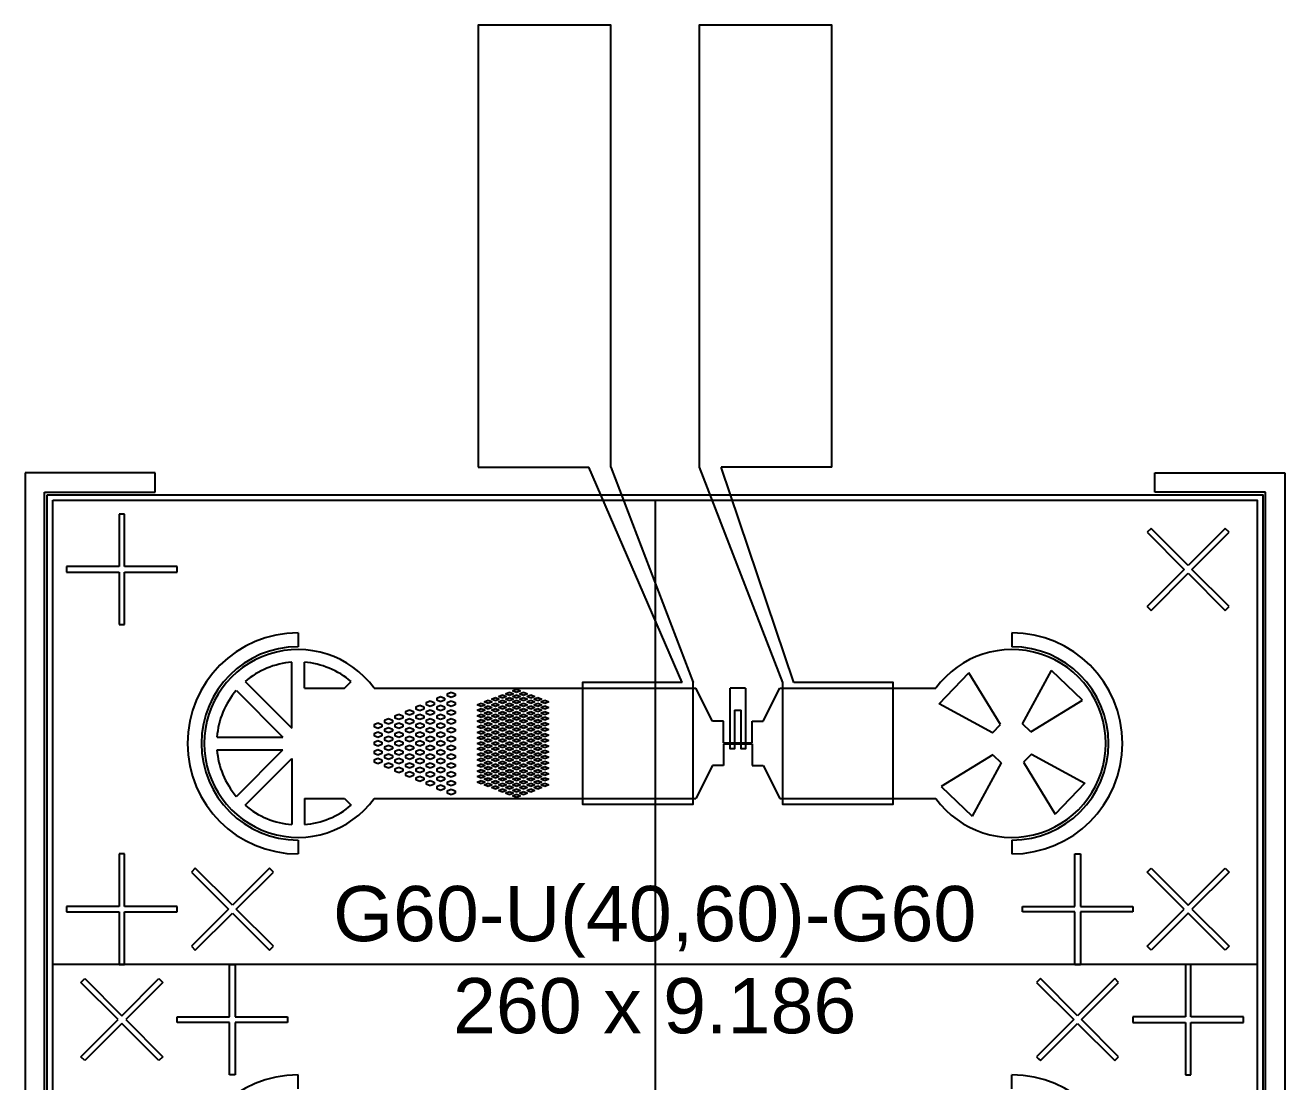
# Model space of a CAD drawing. Header units: inches. Extents: x -271009 to 5700, y -37000 to 38138.
# Drawn here: x -43200 to -31800, y -1062 to 8500 of the extents above; entities that cross this region are included whole.
import ezdxf

# ---------------------------------------------------------------- set-up
doc = ezdxf.new("R2010")
doc.units = ezdxf.units.IN
doc.header["$MEASUREMENT"] = 0
for name, color, linetype in [('Construction', 3, 'Continuous'), ('Electrodes', 4, 'Continuous'), ('PDMS', 6, 'Continuous')]:
    doc.layers.add(name, color=color, linetype=linetype)
doc.styles.get("Standard").update_dxf_attribs({"font": 'arial.ttf'})

msp = doc.modelspace()

# ---------------------------------------------------------------- linework, layer by layer
at = {"layer": 'Construction'}
for p, q in [((-37500, 4200), (-37500, -4200)), ((-32050, 0), (-42950, 0))]:
    msp.add_line(p, q, dxfattribs=at)
at = {"layer": 'Electrodes'}
for p, q in [((-42025, 4450), (-43200, 4450)), ((-43200, 4450), (-43200, -4450)), ((-42025, 4275), (-42025, 4450)), ((-39100, 4500), (-38100, 4500)), ((-37255, 2550), (-38100, 4500)), ((-37900, 4500), (-37155, 2550)), ((-37100, 4500), (-36345, 2550)), ((-35900, 4500), (-36900, 4500)), ((-36245, 2550), (-36900, 4500)), ((-32975, 4275), (-32975, 4450)), ((-32975, 4450), (-31800, 4450)), ((-31800, 4450), (-31800, -4450)), ((-43025, -4275), (-43025, 4275)), ((-43025, 4275), (-42025, 4275)), ((-31975, 4275), (-32975, 4275)), ((-31975, -4275), (-31975, 4275)), ((-42300, 4075), (-42350, 4075)), ((-42350, 4075), (-42350, 3600)), ((-42300, 3600), (-42300, 4075)), ((-33011, 3946), (-33046, 3911)), ((-33046, 3911), (-32710, 3575)), ((-32675, 3610), (-33011, 3946)), ((-32339, 3946), (-32675, 3610)), ((-32640, 3575), (-32304, 3911)), ((-32304, 3911), (-32339, 3946)), ((-42350, 3600), (-42825, 3600)), ((-42825, 3600), (-42825, 3550)), ((-42825, 3550), (-42350, 3550)), ((-42350, 3550), (-42350, 3075)), ((-41825, 3600), (-42300, 3600)), ((-42300, 3075), (-42300, 3550)), ((-42300, 3550), (-41825, 3550)), ((-41825, 3550), (-41825, 3600)), ((-32710, 3575), (-33046, 3239)), ((-33011, 3204), (-32675, 3540)), ((-32675, 3540), (-32339, 3204)), ((-32304, 3239), (-32640, 3575)), ((-33011, 3204), (-33046, 3239)), ((-32339, 3204), (-32304, 3239)), ((-42350, 3075), (-42300, 3075)), ((-40730, 3000), (-40730, 2875)), ((-34270, 3000), (-34270, 2875)), ((-40730, 1125), (-40730, 1000)), ((-34270, 1125), (-34270, 1000)), ((-42300, 1000), (-42350, 1000)), ((-42350, 1000), (-42350, 525)), ((-42300, 525), (-42300, 1000)), ((-33700, 525), (-33700, 1000)), ((-33700, 1000), (-33650, 1000)), ((-33650, 1000), (-33650, 525)), ((-41661, 871), (-41696, 836)), ((-41696, 836), (-41360, 500)), ((-41325, 535), (-41661, 871)), ((-40989, 871), (-41325, 535)), ((-41290, 500), (-40954, 836)), ((-40971, 854), (-40989, 871)), ((-40954, 836), (-40971, 854)), ((-33046, 836), (-33011, 871)), ((-32710, 500), (-33046, 836)), ((-33011, 871), (-32675, 535)), ((-32675, 535), (-32339, 871)), ((-32304, 836), (-32640, 500)), ((-32339, 871), (-32304, 836)), ((-42350, 525), (-42825, 525)), ((-42825, 525), (-42825, 475)), ((-42825, 475), (-42350, 475)), ((-42350, 475), (-42350, 0)), ((-41825, 525), (-42300, 525)), ((-42300, 0), (-42300, 475)), ((-42300, 475), (-41825, 475)), ((-41825, 475), (-41825, 525)), ((-41360, 500), (-41696, 164)), ((-41661, 129), (-41325, 465)), ((-41325, 465), (-40989, 129)), ((-40954, 164), (-41290, 500)), ((-34175, 475), (-34175, 525)), ((-34175, 525), (-33700, 525)), ((-33700, 475), (-34175, 475)), ((-33700, 0), (-33700, 475)), ((-33650, 525), (-33175, 525)), ((-33175, 475), (-33650, 475)), ((-33650, 475), (-33650, 0)), ((-33175, 525), (-33175, 475)), ((-33046, 164), (-32710, 500)), ((-32675, 465), (-33011, 129)), ((-32339, 129), (-32675, 465)), ((-32640, 500), (-32304, 164)), ((-41696, 164), (-41661, 129)), ((-40989, 129), (-40954, 164)), ((-33011, 129), (-33046, 164)), ((-32321, 146), (-32339, 129)), ((-32304, 164), (-32321, 146)), ((-42350, 0), (-42300, 0)), ((-41350, -475), (-41350, 0)), ((-41300, 0), (-41350, 0)), ((-41300, 0), (-41300, -475)), ((-33700, 0), (-33650, 0)), ((-32650, 0), (-32700, 0)), ((-32700, 0), (-32700, -475)), ((-32650, -475), (-32650, 0)), ((-42696, -164), (-42679, -146)), ((-42360, -500), (-42696, -164)), ((-42679, -146), (-42661, -129)), ((-42661, -129), (-42325, -465)), ((-42325, -465), (-41989, -129)), ((-41954, -164), (-42290, -500)), ((-41989, -129), (-41954, -164)), ((-34011, -129), (-34046, -164)), ((-34046, -164), (-33710, -500)), ((-33675, -465), (-34011, -129)), ((-33339, -129), (-33675, -465)), ((-33640, -500), (-33304, -164)), ((-33304, -164), (-33339, -129)), ((-42696, -836), (-42360, -500)), ((-42325, -535), (-42661, -871)), ((-41989, -871), (-42325, -535)), ((-42290, -500), (-41954, -836)), ((-41825, -475), (-41350, -475)), ((-41825, -525), (-41825, -475)), ((-41350, -525), (-41825, -525)), ((-41350, -1000), (-41350, -525)), ((-41300, -475), (-40825, -475)), ((-40825, -525), (-41300, -525)), ((-41300, -525), (-41300, -1000)), ((-40825, -475), (-40825, -525)), ((-33710, -500), (-34046, -836)), ((-34011, -871), (-33675, -535)), ((-33675, -535), (-33339, -871)), ((-33304, -836), (-33640, -500)), ((-33175, -475), (-33175, -525)), ((-32700, -475), (-33175, -475)), ((-33175, -525), (-32700, -525)), ((-32700, -525), (-32700, -1000)), ((-32175, -475), (-32650, -475)), ((-32650, -1000), (-32650, -525)), ((-32650, -525), (-32175, -525)), ((-32175, -525), (-32175, -475)), ((-42661, -871), (-42696, -836)), ((-41954, -836), (-41989, -871)), ((-34046, -836), (-34029, -854)), ((-34029, -854), (-34011, -871)), ((-33339, -871), (-33304, -836)), ((-41300, -1000), (-41350, -1000)), ((-40730, -1125), (-40730, -1000)), ((-34270, -1125), (-34270, -1000)), ((-32700, -1000), (-32650, -1000))]:
    msp.add_line(p, q, dxfattribs=at)
for points in [[(-37900, 4500), (-37900, 8500), (-39100, 8500), (-39100, 4500)], [(-35900, 4500), (-35900, 8500), (-37100, 8500), (-37100, 4500)], [(-37255, 2550), (-38155, 2550), (-38155, 1450), (-37155, 1450), (-37155, 2550)], [(-36345, 2550), (-36345, 1450), (-35345, 1450), (-35345, 2550), (-36245, 2550)], [(-36780, 2300), (-36780, 1950), (-36820, 1950), (-36820, 2500)], [(-36680, 2500), (-36820, 2500)], [(-36680, 2500), (-36680, 1950), (-36720, 1950), (-36720, 2300)], [(-36780, 2300), (-36720, 2300)]]:
    msp.add_lwpolyline(points, dxfattribs=at)
for centre, radius, start, end in [((-40730, 2000), 1000, 90, 270), ((-34270, 2000), 1000, 270, 90), ((-40730, 2000), 875, 90, 270), ((-34270, 2000), 875, 270, 90), ((-40730, -2000), 1000, 90, 270), ((-34270, -2000), 1000, 270, 90)]:
    msp.add_arc(centre, radius, start, end, dxfattribs=at)
at = {"layer": 'PDMS'}
for p, q in [((-42300, 4075), (-42350, 4075)), ((-42350, 4075), (-42350, 3600)), ((-42300, 3600), (-42300, 4075)), ((-33011, 3946), (-33046, 3911)), ((-33046, 3911), (-32710, 3575)), ((-32675, 3610), (-33011, 3946)), ((-32339, 3946), (-32675, 3610)), ((-32640, 3575), (-32304, 3911)), ((-32304, 3911), (-32339, 3946)), ((-42350, 3600), (-42825, 3600)), ((-42825, 3600), (-42825, 3550)), ((-42825, 3550), (-42350, 3550)), ((-42350, 3550), (-42350, 3075)), ((-41825, 3600), (-42300, 3600)), ((-42300, 3075), (-42300, 3550)), ((-42300, 3550), (-41825, 3550)), ((-41825, 3575), (-41825, 3600)), ((-41825, 3550), (-41825, 3575)), ((-32710, 3575), (-33046, 3239)), ((-33011, 3204), (-32675, 3540)), ((-32675, 3540), (-32339, 3204)), ((-32304, 3239), (-32640, 3575)), ((-33046, 3239), (-33011, 3204)), ((-32339, 3204), (-32304, 3239)), ((-42350, 3075), (-42300, 3075)), ((-40787, 2137), (-40787, 2734)), ((-40673, 2500), (-40673, 2734)), ((-34929, 2359), (-34661, 2640)), ((-34374, 2171), (-34661, 2640)), ((-34174, 2176), (-33911, 2659)), ((-33630, 2391), (-33911, 2659)), ((-41209, 2559), (-40787, 2137)), ((-40310, 2500), (-40251, 2559)), ((-41289, 2479), (-40867, 2057)), ((-40673, 2500), (-40310, 2500)), ((-40043, 2500), (-37130, 2500)), ((-39476, 2410), (-39440, 2425)), ((-39476, 2410), (-39476, 2390)), ((-39440, 2425), (-39404, 2410)), ((-39404, 2410), (-39404, 2390)), ((-39381, 2450), (-39345, 2465)), ((-39381, 2450), (-39381, 2430)), ((-39345, 2415), (-39381, 2430)), ((-39345, 2465), (-39309, 2450)), ((-39309, 2430), (-39345, 2415)), ((-39309, 2450), (-39309, 2430)), ((-38981, 2400), (-38945, 2415)), ((-38945, 2385), (-38981, 2400)), ((-38945, 2415), (-38909, 2400)), ((-38909, 2400), (-38945, 2385)), ((-38917, 2425), (-38881, 2440)), ((-38881, 2410), (-38917, 2425)), ((-38881, 2440), (-38845, 2425)), ((-38845, 2425), (-38881, 2410)), ((-38853, 2450), (-38817, 2465)), ((-38817, 2435), (-38853, 2450)), ((-38853, 2400), (-38817, 2415)), ((-38817, 2385), (-38853, 2400)), ((-38817, 2465), (-38781, 2450)), ((-38781, 2450), (-38817, 2435)), ((-38817, 2415), (-38781, 2400)), ((-38781, 2400), (-38817, 2385)), ((-38789, 2475), (-38753, 2490)), ((-38753, 2460), (-38789, 2475)), ((-38789, 2425), (-38753, 2440)), ((-38753, 2410), (-38789, 2425)), ((-38753, 2490), (-38717, 2475)), ((-38717, 2475), (-38753, 2460)), ((-38753, 2440), (-38717, 2425)), ((-38717, 2425), (-38753, 2410)), ((-38725, 2450), (-38689, 2465)), ((-38689, 2435), (-38725, 2450)), ((-38725, 2400), (-38689, 2415)), ((-38689, 2385), (-38725, 2400)), ((-38689, 2465), (-38653, 2450)), ((-38653, 2450), (-38689, 2435)), ((-38689, 2415), (-38653, 2400)), ((-38653, 2400), (-38689, 2385)), ((-38661, 2425), (-38625, 2440)), ((-38625, 2410), (-38661, 2425)), ((-38625, 2440), (-38589, 2425)), ((-38589, 2425), (-38625, 2410)), ((-38597, 2400), (-38561, 2415)), ((-38561, 2385), (-38597, 2400)), ((-38561, 2415), (-38525, 2400)), ((-38525, 2400), (-38561, 2385)), ((-36980, 2200), (-37130, 2500)), ((-36520, 2200), (-36370, 2500)), ((-36370, 2500), (-34957, 2500)), ((-39759, 2290), (-39723, 2305)), ((-39759, 2290), (-39759, 2270)), ((-39723, 2305), (-39687, 2290)), ((-39687, 2290), (-39687, 2270)), ((-39665, 2330), (-39629, 2345)), ((-39665, 2330), (-39665, 2310)), ((-39629, 2295), (-39665, 2310)), ((-39629, 2345), (-39593, 2330)), ((-39593, 2310), (-39629, 2295)), ((-39593, 2330), (-39593, 2310)), ((-39570, 2370), (-39534, 2385)), ((-39570, 2370), (-39570, 2350)), ((-39534, 2335), (-39570, 2350)), ((-39570, 2290), (-39534, 2305)), ((-39570, 2290), (-39570, 2270)), ((-39534, 2385), (-39498, 2370)), ((-39498, 2350), (-39534, 2335)), ((-39534, 2305), (-39498, 2290)), ((-39498, 2370), (-39498, 2350)), ((-39498, 2290), (-39498, 2270)), ((-39440, 2375), (-39476, 2390)), ((-39476, 2330), (-39440, 2345)), ((-39476, 2330), (-39476, 2310)), ((-39440, 2295), (-39476, 2310)), ((-39404, 2390), (-39440, 2375)), ((-39440, 2345), (-39404, 2330)), ((-39404, 2310), (-39440, 2295)), ((-39404, 2330), (-39404, 2310)), ((-39381, 2370), (-39345, 2385)), ((-39381, 2370), (-39381, 2350)), ((-39345, 2335), (-39381, 2350)), ((-39381, 2290), (-39345, 2305)), ((-39381, 2290), (-39381, 2270)), ((-39345, 2385), (-39309, 2370)), ((-39309, 2350), (-39345, 2335)), ((-39345, 2305), (-39309, 2290)), ((-39309, 2370), (-39309, 2350)), ((-39309, 2290), (-39309, 2270)), ((-39109, 2350), (-39073, 2365)), ((-39073, 2335), (-39109, 2350)), ((-39109, 2300), (-39073, 2315)), ((-39073, 2285), (-39109, 2300)), ((-39073, 2365), (-39037, 2350)), ((-39037, 2350), (-39073, 2335)), ((-39073, 2315), (-39037, 2300)), ((-39037, 2300), (-39073, 2285)), ((-39045, 2375), (-39009, 2390)), ((-39009, 2360), (-39045, 2375)), ((-39045, 2325), (-39009, 2340)), ((-39009, 2310), (-39045, 2325)), ((-39045, 2275), (-39009, 2290)), ((-39009, 2390), (-38973, 2375)), ((-38973, 2375), (-39009, 2360)), ((-39009, 2340), (-38973, 2325)), ((-38973, 2325), (-39009, 2310)), ((-39009, 2290), (-38973, 2275)), ((-38981, 2350), (-38945, 2365)), ((-38945, 2335), (-38981, 2350)), ((-38981, 2300), (-38945, 2315)), ((-38945, 2285), (-38981, 2300)), ((-38945, 2365), (-38909, 2350)), ((-38909, 2350), (-38945, 2335)), ((-38945, 2315), (-38909, 2300)), ((-38909, 2300), (-38945, 2285)), ((-38917, 2375), (-38881, 2390)), ((-38881, 2360), (-38917, 2375)), ((-38917, 2325), (-38881, 2340)), ((-38881, 2310), (-38917, 2325)), ((-38917, 2275), (-38881, 2290)), ((-38881, 2390), (-38845, 2375)), ((-38845, 2375), (-38881, 2360)), ((-38881, 2340), (-38845, 2325)), ((-38845, 2325), (-38881, 2310)), ((-38881, 2290), (-38845, 2275)), ((-38853, 2350), (-38817, 2365)), ((-38817, 2335), (-38853, 2350)), ((-38853, 2300), (-38817, 2315)), ((-38817, 2285), (-38853, 2300)), ((-38817, 2365), (-38781, 2350)), ((-38781, 2350), (-38817, 2335)), ((-38817, 2315), (-38781, 2300)), ((-38781, 2300), (-38817, 2285)), ((-38789, 2375), (-38753, 2390)), ((-38753, 2360), (-38789, 2375)), ((-38789, 2325), (-38753, 2340)), ((-38753, 2310), (-38789, 2325)), ((-38789, 2275), (-38753, 2290)), ((-38753, 2390), (-38717, 2375)), ((-38717, 2375), (-38753, 2360)), ((-38753, 2340), (-38717, 2325)), ((-38717, 2325), (-38753, 2310)), ((-38753, 2290), (-38717, 2275)), ((-38725, 2350), (-38689, 2365)), ((-38689, 2335), (-38725, 2350)), ((-38725, 2300), (-38689, 2315)), ((-38689, 2285), (-38725, 2300)), ((-38689, 2365), (-38653, 2350)), ((-38653, 2350), (-38689, 2335)), ((-38689, 2315), (-38653, 2300)), ((-38653, 2300), (-38689, 2285)), ((-38661, 2375), (-38625, 2390)), ((-38625, 2360), (-38661, 2375)), ((-38661, 2325), (-38625, 2340)), ((-38625, 2310), (-38661, 2325)), ((-38661, 2275), (-38625, 2290)), ((-38625, 2390), (-38589, 2375)), ((-38589, 2375), (-38625, 2360)), ((-38625, 2340), (-38589, 2325)), ((-38589, 2325), (-38625, 2310)), ((-38625, 2290), (-38589, 2275)), ((-38597, 2350), (-38561, 2365)), ((-38561, 2335), (-38597, 2350)), ((-38597, 2300), (-38561, 2315)), ((-38561, 2285), (-38597, 2300)), ((-38561, 2365), (-38525, 2350)), ((-38525, 2350), (-38561, 2335)), ((-38561, 2315), (-38525, 2300)), ((-38525, 2300), (-38561, 2285)), ((-38533, 2375), (-38497, 2390)), ((-38497, 2360), (-38533, 2375)), ((-38533, 2325), (-38497, 2340)), ((-38497, 2310), (-38533, 2325)), ((-38533, 2275), (-38497, 2290)), ((-38497, 2390), (-38461, 2375)), ((-38461, 2375), (-38497, 2360)), ((-38497, 2340), (-38461, 2325)), ((-38461, 2325), (-38497, 2310)), ((-38497, 2290), (-38461, 2275)), ((-34446, 2096), (-34929, 2359)), ((-34099, 2104), (-33630, 2391)), ((-40043, 2170), (-40007, 2185)), ((-40043, 2170), (-40043, 2150)), ((-40007, 2185), (-39971, 2170)), ((-39971, 2170), (-39971, 2150)), ((-39948, 2210), (-39912, 2225)), ((-39948, 2210), (-39948, 2190)), ((-39912, 2175), (-39948, 2190)), ((-39912, 2225), (-39876, 2210)), ((-39876, 2190), (-39912, 2175)), ((-39876, 2210), (-39876, 2190)), ((-39854, 2250), (-39818, 2265)), ((-39854, 2250), (-39854, 2230)), ((-39818, 2215), (-39854, 2230)), ((-39854, 2170), (-39818, 2185)), ((-39854, 2170), (-39854, 2150)), ((-39818, 2265), (-39782, 2250)), ((-39782, 2230), (-39818, 2215)), ((-39818, 2185), (-39782, 2170)), ((-39782, 2250), (-39782, 2230)), ((-39782, 2170), (-39782, 2150)), ((-39723, 2255), (-39759, 2270)), ((-39759, 2210), (-39723, 2225)), ((-39759, 2210), (-39759, 2190)), ((-39723, 2175), (-39759, 2190)), ((-39687, 2270), (-39723, 2255)), ((-39723, 2225), (-39687, 2210)), ((-39687, 2190), (-39723, 2175)), ((-39687, 2210), (-39687, 2190)), ((-39665, 2250), (-39629, 2265)), ((-39665, 2250), (-39665, 2230)), ((-39629, 2215), (-39665, 2230)), ((-39665, 2170), (-39629, 2185)), ((-39665, 2170), (-39665, 2150)), ((-39629, 2265), (-39593, 2250)), ((-39593, 2230), (-39629, 2215)), ((-39629, 2185), (-39593, 2170)), ((-39593, 2250), (-39593, 2230)), ((-39593, 2170), (-39593, 2150)), ((-39534, 2255), (-39570, 2270)), ((-39570, 2210), (-39534, 2225)), ((-39570, 2210), (-39570, 2190)), ((-39534, 2175), (-39570, 2190)), ((-39498, 2270), (-39534, 2255)), ((-39534, 2225), (-39498, 2210)), ((-39498, 2190), (-39534, 2175)), ((-39498, 2210), (-39498, 2190)), ((-39476, 2250), (-39440, 2265)), ((-39476, 2250), (-39476, 2230)), ((-39440, 2215), (-39476, 2230)), ((-39476, 2170), (-39440, 2185)), ((-39476, 2170), (-39476, 2150)), ((-39440, 2265), (-39404, 2250)), ((-39404, 2230), (-39440, 2215)), ((-39440, 2185), (-39404, 2170)), ((-39404, 2250), (-39404, 2230)), ((-39404, 2170), (-39404, 2150)), ((-39345, 2255), (-39381, 2270)), ((-39381, 2210), (-39345, 2225)), ((-39381, 2210), (-39381, 2190)), ((-39345, 2175), (-39381, 2190)), ((-39309, 2270), (-39345, 2255)), ((-39345, 2225), (-39309, 2210)), ((-39309, 2190), (-39345, 2175)), ((-39309, 2210), (-39309, 2190)), ((-39109, 2250), (-39073, 2265)), ((-39073, 2235), (-39109, 2250)), ((-39109, 2200), (-39073, 2215)), ((-39073, 2185), (-39109, 2200)), ((-39073, 2265), (-39037, 2250)), ((-39037, 2250), (-39073, 2235)), ((-39073, 2215), (-39037, 2200)), ((-39037, 2200), (-39073, 2185)), ((-39009, 2260), (-39045, 2275)), ((-39045, 2225), (-39009, 2240)), ((-39009, 2210), (-39045, 2225)), ((-39045, 2175), (-39009, 2190)), ((-39009, 2160), (-39045, 2175)), ((-38973, 2275), (-39009, 2260)), ((-39009, 2240), (-38973, 2225)), ((-38973, 2225), (-39009, 2210)), ((-39009, 2190), (-38973, 2175)), ((-38973, 2175), (-39009, 2160)), ((-38981, 2250), (-38945, 2265)), ((-38945, 2235), (-38981, 2250)), ((-38981, 2200), (-38945, 2215)), ((-38945, 2185), (-38981, 2200)), ((-38945, 2265), (-38909, 2250)), ((-38909, 2250), (-38945, 2235)), ((-38945, 2215), (-38909, 2200)), ((-38909, 2200), (-38945, 2185)), ((-38881, 2260), (-38917, 2275)), ((-38917, 2225), (-38881, 2240)), ((-38881, 2210), (-38917, 2225)), ((-38917, 2175), (-38881, 2190)), ((-38881, 2160), (-38917, 2175)), ((-38845, 2275), (-38881, 2260)), ((-38881, 2240), (-38845, 2225)), ((-38845, 2225), (-38881, 2210)), ((-38881, 2190), (-38845, 2175)), ((-38845, 2175), (-38881, 2160)), ((-38853, 2250), (-38817, 2265)), ((-38817, 2235), (-38853, 2250)), ((-38853, 2200), (-38817, 2215)), ((-38817, 2185), (-38853, 2200)), ((-38817, 2265), (-38781, 2250)), ((-38781, 2250), (-38817, 2235)), ((-38817, 2215), (-38781, 2200)), ((-38781, 2200), (-38817, 2185)), ((-38753, 2260), (-38789, 2275)), ((-38789, 2225), (-38753, 2240)), ((-38753, 2210), (-38789, 2225)), ((-38789, 2175), (-38753, 2190)), ((-38753, 2160), (-38789, 2175)), ((-38717, 2275), (-38753, 2260)), ((-38753, 2240), (-38717, 2225)), ((-38717, 2225), (-38753, 2210)), ((-38753, 2190), (-38717, 2175)), ((-38717, 2175), (-38753, 2160)), ((-38725, 2250), (-38689, 2265)), ((-38689, 2235), (-38725, 2250)), ((-38725, 2200), (-38689, 2215)), ((-38689, 2185), (-38725, 2200)), ((-38689, 2265), (-38653, 2250)), ((-38653, 2250), (-38689, 2235)), ((-38689, 2215), (-38653, 2200)), ((-38653, 2200), (-38689, 2185)), ((-38625, 2260), (-38661, 2275)), ((-38661, 2225), (-38625, 2240)), ((-38625, 2210), (-38661, 2225)), ((-38661, 2175), (-38625, 2190)), ((-38625, 2160), (-38661, 2175)), ((-38589, 2275), (-38625, 2260)), ((-38625, 2240), (-38589, 2225)), ((-38589, 2225), (-38625, 2210)), ((-38625, 2190), (-38589, 2175)), ((-38589, 2175), (-38625, 2160)), ((-38597, 2250), (-38561, 2265)), ((-38561, 2235), (-38597, 2250)), ((-38597, 2200), (-38561, 2215)), ((-38561, 2185), (-38597, 2200)), ((-38561, 2265), (-38525, 2250)), ((-38525, 2250), (-38561, 2235)), ((-38561, 2215), (-38525, 2200)), ((-38525, 2200), (-38561, 2185)), ((-38497, 2260), (-38533, 2275)), ((-38533, 2225), (-38497, 2240)), ((-38497, 2210), (-38533, 2225)), ((-38533, 2175), (-38497, 2190)), ((-38497, 2160), (-38533, 2175)), ((-38461, 2275), (-38497, 2260)), ((-38497, 2240), (-38461, 2225)), ((-38461, 2225), (-38497, 2210)), ((-38497, 2190), (-38461, 2175)), ((-38461, 2175), (-38497, 2160)), ((-36880, 2200), (-36980, 2200)), ((-36880, 2005), (-36880, 2200)), ((-36620, 2005), (-36620, 2200)), ((-36620, 2200), (-36520, 2200)), ((-34446, 2096), (-34374, 2171)), ((-34099, 2104), (-34174, 2176)), ((-41464, 2057), (-40867, 2057)), ((-40007, 2135), (-40043, 2150)), ((-40043, 2090), (-40007, 2105)), ((-40043, 2090), (-40043, 2070)), ((-40007, 2055), (-40043, 2070)), ((-39971, 2150), (-40007, 2135)), ((-40007, 2105), (-39971, 2090)), ((-39971, 2070), (-40007, 2055)), ((-39971, 2090), (-39971, 2070)), ((-39948, 2130), (-39912, 2145)), ((-39948, 2130), (-39948, 2110)), ((-39912, 2095), (-39948, 2110)), ((-39948, 2050), (-39912, 2065)), ((-39912, 2145), (-39876, 2130)), ((-39876, 2110), (-39912, 2095)), ((-39912, 2065), (-39876, 2050)), ((-39876, 2130), (-39876, 2110)), ((-39818, 2135), (-39854, 2150)), ((-39854, 2090), (-39818, 2105)), ((-39854, 2090), (-39854, 2070)), ((-39818, 2055), (-39854, 2070)), ((-39782, 2150), (-39818, 2135)), ((-39818, 2105), (-39782, 2090)), ((-39782, 2070), (-39818, 2055)), ((-39782, 2090), (-39782, 2070)), ((-39759, 2130), (-39723, 2145)), ((-39759, 2130), (-39759, 2110)), ((-39723, 2095), (-39759, 2110)), ((-39759, 2050), (-39723, 2065)), ((-39723, 2145), (-39687, 2130)), ((-39687, 2110), (-39723, 2095)), ((-39723, 2065), (-39687, 2050)), ((-39687, 2130), (-39687, 2110)), ((-39629, 2135), (-39665, 2150)), ((-39665, 2090), (-39629, 2105)), ((-39665, 2090), (-39665, 2070)), ((-39629, 2055), (-39665, 2070)), ((-39593, 2150), (-39629, 2135)), ((-39629, 2105), (-39593, 2090)), ((-39593, 2070), (-39629, 2055)), ((-39593, 2090), (-39593, 2070)), ((-39570, 2130), (-39534, 2145)), ((-39570, 2130), (-39570, 2110)), ((-39534, 2095), (-39570, 2110)), ((-39570, 2050), (-39534, 2065)), ((-39534, 2145), (-39498, 2130)), ((-39498, 2110), (-39534, 2095)), ((-39534, 2065), (-39498, 2050)), ((-39498, 2130), (-39498, 2110)), ((-39440, 2135), (-39476, 2150)), ((-39476, 2090), (-39440, 2105)), ((-39476, 2090), (-39476, 2070)), ((-39440, 2055), (-39476, 2070)), ((-39404, 2150), (-39440, 2135)), ((-39440, 2105), (-39404, 2090)), ((-39404, 2070), (-39440, 2055)), ((-39404, 2090), (-39404, 2070)), ((-39381, 2130), (-39345, 2145)), ((-39381, 2130), (-39381, 2110)), ((-39345, 2095), (-39381, 2110)), ((-39381, 2050), (-39345, 2065)), ((-39345, 2145), (-39309, 2130)), ((-39309, 2110), (-39345, 2095)), ((-39345, 2065), (-39309, 2050)), ((-39309, 2130), (-39309, 2110)), ((-39109, 2150), (-39073, 2165)), ((-39073, 2135), (-39109, 2150)), ((-39109, 2100), (-39073, 2115)), ((-39073, 2085), (-39109, 2100)), ((-39109, 2050), (-39073, 2065)), ((-39073, 2165), (-39037, 2150)), ((-39037, 2150), (-39073, 2135)), ((-39073, 2115), (-39037, 2100)), ((-39037, 2100), (-39073, 2085)), ((-39073, 2065), (-39037, 2050)), ((-39045, 2125), (-39009, 2140)), ((-39009, 2110), (-39045, 2125)), ((-39045, 2075), (-39009, 2090)), ((-39009, 2060), (-39045, 2075)), ((-39009, 2140), (-38973, 2125)), ((-38973, 2125), (-39009, 2110)), ((-39009, 2090), (-38973, 2075)), ((-38973, 2075), (-39009, 2060)), ((-38981, 2150), (-38945, 2165)), ((-38945, 2135), (-38981, 2150)), ((-38981, 2100), (-38945, 2115)), ((-38945, 2085), (-38981, 2100)), ((-38981, 2050), (-38945, 2065)), ((-38945, 2165), (-38909, 2150)), ((-38909, 2150), (-38945, 2135)), ((-38945, 2115), (-38909, 2100)), ((-38909, 2100), (-38945, 2085)), ((-38945, 2065), (-38909, 2050)), ((-38917, 2125), (-38881, 2140)), ((-38881, 2110), (-38917, 2125)), ((-38917, 2075), (-38881, 2090)), ((-38881, 2060), (-38917, 2075)), ((-38881, 2140), (-38845, 2125)), ((-38845, 2125), (-38881, 2110)), ((-38881, 2090), (-38845, 2075)), ((-38845, 2075), (-38881, 2060)), ((-38853, 2150), (-38817, 2165)), ((-38817, 2135), (-38853, 2150)), ((-38853, 2100), (-38817, 2115)), ((-38817, 2085), (-38853, 2100)), ((-38853, 2050), (-38817, 2065)), ((-38817, 2165), (-38781, 2150)), ((-38781, 2150), (-38817, 2135)), ((-38817, 2115), (-38781, 2100)), ((-38781, 2100), (-38817, 2085)), ((-38817, 2065), (-38781, 2050)), ((-38789, 2125), (-38753, 2140)), ((-38753, 2110), (-38789, 2125)), ((-38789, 2075), (-38753, 2090)), ((-38753, 2060), (-38789, 2075)), ((-38753, 2140), (-38717, 2125)), ((-38717, 2125), (-38753, 2110)), ((-38753, 2090), (-38717, 2075)), ((-38717, 2075), (-38753, 2060)), ((-38725, 2150), (-38689, 2165)), ((-38689, 2135), (-38725, 2150)), ((-38725, 2100), (-38689, 2115)), ((-38689, 2085), (-38725, 2100)), ((-38725, 2050), (-38689, 2065)), ((-38689, 2165), (-38653, 2150)), ((-38653, 2150), (-38689, 2135)), ((-38689, 2115), (-38653, 2100)), ((-38653, 2100), (-38689, 2085)), ((-38689, 2065), (-38653, 2050)), ((-38661, 2125), (-38625, 2140)), ((-38625, 2110), (-38661, 2125)), ((-38661, 2075), (-38625, 2090)), ((-38625, 2060), (-38661, 2075)), ((-38625, 2140), (-38589, 2125)), ((-38589, 2125), (-38625, 2110)), ((-38625, 2090), (-38589, 2075)), ((-38589, 2075), (-38625, 2060)), ((-38597, 2150), (-38561, 2165)), ((-38561, 2135), (-38597, 2150)), ((-38597, 2100), (-38561, 2115)), ((-38561, 2085), (-38597, 2100)), ((-38597, 2050), (-38561, 2065)), ((-38561, 2165), (-38525, 2150)), ((-38525, 2150), (-38561, 2135)), ((-38561, 2115), (-38525, 2100)), ((-38525, 2100), (-38561, 2085)), ((-38561, 2065), (-38525, 2050)), ((-38533, 2125), (-38497, 2140)), ((-38497, 2110), (-38533, 2125)), ((-38533, 2075), (-38497, 2090)), ((-38497, 2060), (-38533, 2075)), ((-38497, 2140), (-38461, 2125)), ((-38461, 2125), (-38497, 2110)), ((-38497, 2090), (-38461, 2075)), ((-38461, 2075), (-38497, 2060)), ((-41464, 1943), (-40867, 1943)), ((-41289, 1521), (-40867, 1943)), ((-40043, 2010), (-40007, 2025)), ((-40043, 2010), (-40043, 1990)), ((-40007, 1975), (-40043, 1990)), ((-40043, 1930), (-40007, 1945)), ((-40007, 2025), (-39971, 2010)), ((-39971, 1990), (-40007, 1975)), ((-40007, 1945), (-39971, 1930)), ((-39971, 2010), (-39971, 1990)), ((-39948, 2050), (-39948, 2030)), ((-39912, 2015), (-39948, 2030)), ((-39948, 1970), (-39912, 1985)), ((-39948, 1970), (-39948, 1950)), ((-39912, 1935), (-39948, 1950)), ((-39876, 2030), (-39912, 2015)), ((-39912, 1985), (-39876, 1970)), ((-39876, 1950), (-39912, 1935)), ((-39876, 2050), (-39876, 2030)), ((-39876, 1970), (-39876, 1950)), ((-39854, 2010), (-39818, 2025)), ((-39854, 2010), (-39854, 1990)), ((-39818, 1975), (-39854, 1990)), ((-39854, 1930), (-39818, 1945)), ((-39818, 2025), (-39782, 2010)), ((-39782, 1990), (-39818, 1975)), ((-39818, 1945), (-39782, 1930)), ((-39782, 2010), (-39782, 1990)), ((-39759, 2050), (-39759, 2030)), ((-39723, 2015), (-39759, 2030)), ((-39759, 1970), (-39723, 1985)), ((-39759, 1970), (-39759, 1950)), ((-39723, 1935), (-39759, 1950)), ((-39687, 2030), (-39723, 2015)), ((-39723, 1985), (-39687, 1970)), ((-39687, 1950), (-39723, 1935)), ((-39687, 2050), (-39687, 2030)), ((-39687, 1970), (-39687, 1950)), ((-39665, 2010), (-39629, 2025)), ((-39665, 2010), (-39665, 1990)), ((-39629, 1975), (-39665, 1990)), ((-39665, 1930), (-39629, 1945)), ((-39629, 2025), (-39593, 2010)), ((-39593, 1990), (-39629, 1975)), ((-39629, 1945), (-39593, 1930)), ((-39593, 2010), (-39593, 1990)), ((-39570, 2050), (-39570, 2030)), ((-39534, 2015), (-39570, 2030)), ((-39570, 1970), (-39534, 1985)), ((-39570, 1970), (-39570, 1950)), ((-39534, 1935), (-39570, 1950)), ((-39498, 2030), (-39534, 2015)), ((-39534, 1985), (-39498, 1970)), ((-39498, 1950), (-39534, 1935)), ((-39498, 2050), (-39498, 2030)), ((-39498, 1970), (-39498, 1950)), ((-39476, 2010), (-39440, 2025)), ((-39476, 2010), (-39476, 1990)), ((-39440, 1975), (-39476, 1990)), ((-39476, 1930), (-39440, 1945)), ((-39440, 2025), (-39404, 2010)), ((-39404, 1990), (-39440, 1975)), ((-39440, 1945), (-39404, 1930)), ((-39404, 2010), (-39404, 1990)), ((-39381, 2050), (-39381, 2030)), ((-39345, 2015), (-39381, 2030)), ((-39381, 1970), (-39345, 1985)), ((-39381, 1970), (-39381, 1950)), ((-39345, 1935), (-39381, 1950)), ((-39309, 2030), (-39345, 2015)), ((-39345, 1985), (-39309, 1970)), ((-39309, 1950), (-39345, 1935)), ((-39309, 2050), (-39309, 2030)), ((-39309, 1970), (-39309, 1950)), ((-39073, 2035), (-39109, 2050)), ((-39109, 2000), (-39073, 2015)), ((-39073, 1985), (-39109, 2000)), ((-39109, 1950), (-39073, 1965)), ((-39073, 1935), (-39109, 1950)), ((-39037, 2050), (-39073, 2035)), ((-39073, 2015), (-39037, 2000)), ((-39037, 2000), (-39073, 1985)), ((-39073, 1965), (-39037, 1950)), ((-39037, 1950), (-39073, 1935)), ((-39045, 2025), (-39009, 2040)), ((-39009, 2010), (-39045, 2025)), ((-39045, 1975), (-39009, 1990)), ((-39009, 1960), (-39045, 1975)), ((-39045, 1925), (-39009, 1940)), ((-39009, 2040), (-38973, 2025)), ((-38973, 2025), (-39009, 2010)), ((-39009, 1990), (-38973, 1975)), ((-38973, 1975), (-39009, 1960)), ((-39009, 1940), (-38973, 1925)), ((-38945, 2035), (-38981, 2050)), ((-38981, 2000), (-38945, 2015)), ((-38945, 1985), (-38981, 2000)), ((-38981, 1950), (-38945, 1965)), ((-38945, 1935), (-38981, 1950)), ((-38909, 2050), (-38945, 2035)), ((-38945, 2015), (-38909, 2000)), ((-38909, 2000), (-38945, 1985)), ((-38945, 1965), (-38909, 1950)), ((-38909, 1950), (-38945, 1935)), ((-38917, 2025), (-38881, 2040)), ((-38881, 2010), (-38917, 2025)), ((-38917, 1975), (-38881, 1990)), ((-38881, 1960), (-38917, 1975)), ((-38917, 1925), (-38881, 1940)), ((-38881, 2040), (-38845, 2025)), ((-38845, 2025), (-38881, 2010)), ((-38881, 1990), (-38845, 1975)), ((-38845, 1975), (-38881, 1960)), ((-38881, 1940), (-38845, 1925)), ((-38817, 2035), (-38853, 2050)), ((-38853, 2000), (-38817, 2015)), ((-38817, 1985), (-38853, 2000)), ((-38853, 1950), (-38817, 1965)), ((-38817, 1935), (-38853, 1950)), ((-38781, 2050), (-38817, 2035)), ((-38817, 2015), (-38781, 2000)), ((-38781, 2000), (-38817, 1985)), ((-38817, 1965), (-38781, 1950)), ((-38781, 1950), (-38817, 1935)), ((-38789, 2025), (-38753, 2040)), ((-38753, 2010), (-38789, 2025)), ((-38789, 1975), (-38753, 1990)), ((-38753, 1960), (-38789, 1975)), ((-38789, 1925), (-38753, 1940)), ((-38753, 2040), (-38717, 2025)), ((-38717, 2025), (-38753, 2010)), ((-38753, 1990), (-38717, 1975)), ((-38717, 1975), (-38753, 1960)), ((-38753, 1940), (-38717, 1925)), ((-38689, 2035), (-38725, 2050)), ((-38725, 2000), (-38689, 2015)), ((-38689, 1985), (-38725, 2000)), ((-38725, 1950), (-38689, 1965)), ((-38689, 1935), (-38725, 1950)), ((-38653, 2050), (-38689, 2035)), ((-38689, 2015), (-38653, 2000)), ((-38653, 2000), (-38689, 1985)), ((-38689, 1965), (-38653, 1950)), ((-38653, 1950), (-38689, 1935)), ((-38661, 2025), (-38625, 2040)), ((-38625, 2010), (-38661, 2025)), ((-38661, 1975), (-38625, 1990)), ((-38625, 1960), (-38661, 1975)), ((-38661, 1925), (-38625, 1940)), ((-38625, 2040), (-38589, 2025)), ((-38589, 2025), (-38625, 2010)), ((-38625, 1990), (-38589, 1975)), ((-38589, 1975), (-38625, 1960)), ((-38625, 1940), (-38589, 1925)), ((-38561, 2035), (-38597, 2050)), ((-38597, 2000), (-38561, 2015)), ((-38561, 1985), (-38597, 2000)), ((-38597, 1950), (-38561, 1965)), ((-38561, 1935), (-38597, 1950)), ((-38525, 2050), (-38561, 2035)), ((-38561, 2015), (-38525, 2000)), ((-38525, 2000), (-38561, 1985)), ((-38561, 1965), (-38525, 1950)), ((-38525, 1950), (-38561, 1935)), ((-38533, 2025), (-38497, 2040)), ((-38497, 2010), (-38533, 2025)), ((-38533, 1975), (-38497, 1990)), ((-38497, 1960), (-38533, 1975)), ((-38533, 1925), (-38497, 1940)), ((-38497, 2040), (-38461, 2025)), ((-38461, 2025), (-38497, 2010)), ((-38497, 1990), (-38461, 1975)), ((-38461, 1975), (-38497, 1960)), ((-38497, 1940), (-38461, 1925)), ((-36880, 2005), (-36620, 2005)), ((-36880, 1995), (-36620, 1995)), ((-36880, 1995), (-36880, 1800)), ((-36620, 1995), (-36620, 1800)), ((-41209, 1441), (-40787, 1863)), ((-40787, 1863), (-40787, 1266)), ((-40043, 1930), (-40043, 1910)), ((-40007, 1895), (-40043, 1910)), ((-40043, 1850), (-40007, 1865)), ((-40043, 1850), (-40043, 1830)), ((-40007, 1815), (-40043, 1830)), ((-39971, 1910), (-40007, 1895)), ((-40007, 1865), (-39971, 1850)), ((-39971, 1830), (-40007, 1815)), ((-39971, 1930), (-39971, 1910)), ((-39971, 1850), (-39971, 1830)), ((-39948, 1890), (-39912, 1905)), ((-39948, 1890), (-39948, 1870)), ((-39912, 1855), (-39948, 1870)), ((-39948, 1810), (-39912, 1825)), ((-39912, 1905), (-39876, 1890)), ((-39876, 1870), (-39912, 1855)), ((-39912, 1825), (-39876, 1810)), ((-39876, 1890), (-39876, 1870)), ((-39854, 1930), (-39854, 1910)), ((-39818, 1895), (-39854, 1910)), ((-39854, 1850), (-39818, 1865)), ((-39854, 1850), (-39854, 1830)), ((-39818, 1815), (-39854, 1830)), ((-39782, 1910), (-39818, 1895)), ((-39818, 1865), (-39782, 1850)), ((-39782, 1830), (-39818, 1815)), ((-39782, 1930), (-39782, 1910)), ((-39782, 1850), (-39782, 1830)), ((-39759, 1890), (-39723, 1905)), ((-39759, 1890), (-39759, 1870)), ((-39723, 1855), (-39759, 1870)), ((-39759, 1810), (-39723, 1825)), ((-39723, 1905), (-39687, 1890)), ((-39687, 1870), (-39723, 1855)), ((-39723, 1825), (-39687, 1810)), ((-39687, 1890), (-39687, 1870)), ((-39665, 1930), (-39665, 1910)), ((-39629, 1895), (-39665, 1910)), ((-39665, 1850), (-39629, 1865)), ((-39665, 1850), (-39665, 1830)), ((-39629, 1815), (-39665, 1830)), ((-39593, 1910), (-39629, 1895)), ((-39629, 1865), (-39593, 1850)), ((-39593, 1830), (-39629, 1815)), ((-39593, 1930), (-39593, 1910)), ((-39593, 1850), (-39593, 1830)), ((-39570, 1890), (-39534, 1905)), ((-39570, 1890), (-39570, 1870)), ((-39534, 1855), (-39570, 1870)), ((-39570, 1810), (-39534, 1825)), ((-39534, 1905), (-39498, 1890)), ((-39498, 1870), (-39534, 1855)), ((-39534, 1825), (-39498, 1810)), ((-39498, 1890), (-39498, 1870)), ((-39476, 1930), (-39476, 1910)), ((-39440, 1895), (-39476, 1910)), ((-39476, 1850), (-39440, 1865)), ((-39476, 1850), (-39476, 1830)), ((-39440, 1815), (-39476, 1830)), ((-39404, 1910), (-39440, 1895)), ((-39440, 1865), (-39404, 1850)), ((-39404, 1830), (-39440, 1815)), ((-39404, 1930), (-39404, 1910)), ((-39404, 1850), (-39404, 1830)), ((-39381, 1890), (-39345, 1905)), ((-39381, 1890), (-39381, 1870)), ((-39345, 1855), (-39381, 1870)), ((-39381, 1810), (-39345, 1825)), ((-39345, 1905), (-39309, 1890)), ((-39309, 1870), (-39345, 1855)), ((-39345, 1825), (-39309, 1810)), ((-39309, 1890), (-39309, 1870)), ((-39109, 1900), (-39073, 1915)), ((-39073, 1885), (-39109, 1900)), ((-39109, 1850), (-39073, 1865)), ((-39073, 1835), (-39109, 1850)), ((-39073, 1915), (-39037, 1900)), ((-39037, 1900), (-39073, 1885)), ((-39073, 1865), (-39037, 1850)), ((-39037, 1850), (-39073, 1835)), ((-39009, 1910), (-39045, 1925)), ((-39045, 1875), (-39009, 1890)), ((-39009, 1860), (-39045, 1875)), ((-39045, 1825), (-39009, 1840)), ((-39009, 1810), (-39045, 1825)), ((-38973, 1925), (-39009, 1910)), ((-39009, 1890), (-38973, 1875)), ((-38973, 1875), (-39009, 1860)), ((-39009, 1840), (-38973, 1825)), ((-38973, 1825), (-39009, 1810)), ((-38981, 1900), (-38945, 1915)), ((-38945, 1885), (-38981, 1900)), ((-38981, 1850), (-38945, 1865)), ((-38945, 1835), (-38981, 1850)), ((-38945, 1915), (-38909, 1900)), ((-38909, 1900), (-38945, 1885)), ((-38945, 1865), (-38909, 1850)), ((-38909, 1850), (-38945, 1835)), ((-38881, 1910), (-38917, 1925)), ((-38917, 1875), (-38881, 1890)), ((-38881, 1860), (-38917, 1875)), ((-38917, 1825), (-38881, 1840)), ((-38881, 1810), (-38917, 1825)), ((-38845, 1925), (-38881, 1910)), ((-38881, 1890), (-38845, 1875)), ((-38845, 1875), (-38881, 1860)), ((-38881, 1840), (-38845, 1825)), ((-38845, 1825), (-38881, 1810)), ((-38853, 1900), (-38817, 1915)), ((-38817, 1885), (-38853, 1900)), ((-38853, 1850), (-38817, 1865)), ((-38817, 1835), (-38853, 1850)), ((-38817, 1915), (-38781, 1900)), ((-38781, 1900), (-38817, 1885)), ((-38817, 1865), (-38781, 1850)), ((-38781, 1850), (-38817, 1835)), ((-38753, 1910), (-38789, 1925)), ((-38789, 1875), (-38753, 1890)), ((-38753, 1860), (-38789, 1875)), ((-38789, 1825), (-38753, 1840)), ((-38753, 1810), (-38789, 1825)), ((-38717, 1925), (-38753, 1910)), ((-38753, 1890), (-38717, 1875)), ((-38717, 1875), (-38753, 1860)), ((-38753, 1840), (-38717, 1825)), ((-38717, 1825), (-38753, 1810)), ((-38725, 1900), (-38689, 1915)), ((-38689, 1885), (-38725, 1900)), ((-38725, 1850), (-38689, 1865)), ((-38689, 1835), (-38725, 1850)), ((-38689, 1915), (-38653, 1900)), ((-38653, 1900), (-38689, 1885)), ((-38689, 1865), (-38653, 1850)), ((-38653, 1850), (-38689, 1835)), ((-38625, 1910), (-38661, 1925)), ((-38661, 1875), (-38625, 1890)), ((-38625, 1860), (-38661, 1875)), ((-38661, 1825), (-38625, 1840)), ((-38625, 1810), (-38661, 1825)), ((-38589, 1925), (-38625, 1910)), ((-38625, 1890), (-38589, 1875)), ((-38589, 1875), (-38625, 1860)), ((-38625, 1840), (-38589, 1825)), ((-38589, 1825), (-38625, 1810)), ((-38597, 1900), (-38561, 1915)), ((-38561, 1885), (-38597, 1900)), ((-38597, 1850), (-38561, 1865)), ((-38561, 1835), (-38597, 1850)), ((-38561, 1915), (-38525, 1900)), ((-38525, 1900), (-38561, 1885)), ((-38561, 1865), (-38525, 1850)), ((-38525, 1850), (-38561, 1835)), ((-38497, 1910), (-38533, 1925)), ((-38533, 1875), (-38497, 1890)), ((-38497, 1860), (-38533, 1875)), ((-38533, 1825), (-38497, 1840)), ((-38497, 1810), (-38533, 1825)), ((-38461, 1925), (-38497, 1910)), ((-38497, 1890), (-38461, 1875)), ((-38461, 1875), (-38497, 1860)), ((-38497, 1840), (-38461, 1825)), ((-38461, 1825), (-38497, 1810)), ((-34441, 1896), (-34910, 1609)), ((-34366, 1824), (-34629, 1341)), ((-34441, 1896), (-34366, 1824)), ((-34094, 1904), (-34166, 1829)), ((-34166, 1829), (-33879, 1360)), ((-34094, 1904), (-33611, 1641)), ((-39948, 1810), (-39948, 1790)), ((-39912, 1775), (-39948, 1790)), ((-39876, 1790), (-39912, 1775)), ((-39876, 1810), (-39876, 1790)), ((-39854, 1770), (-39818, 1785)), ((-39854, 1770), (-39854, 1750)), ((-39818, 1735), (-39854, 1750)), ((-39818, 1785), (-39782, 1770)), ((-39782, 1750), (-39818, 1735)), ((-39782, 1770), (-39782, 1750)), ((-39759, 1810), (-39759, 1790)), ((-39723, 1775), (-39759, 1790)), ((-39759, 1730), (-39723, 1745)), ((-39759, 1730), (-39759, 1710)), ((-39687, 1790), (-39723, 1775)), ((-39723, 1745), (-39687, 1730)), ((-39687, 1810), (-39687, 1790)), ((-39687, 1730), (-39687, 1710)), ((-39665, 1770), (-39629, 1785)), ((-39665, 1770), (-39665, 1750)), ((-39629, 1735), (-39665, 1750)), ((-39629, 1785), (-39593, 1770)), ((-39593, 1750), (-39629, 1735)), ((-39593, 1770), (-39593, 1750)), ((-39570, 1810), (-39570, 1790)), ((-39534, 1775), (-39570, 1790)), ((-39570, 1730), (-39534, 1745)), ((-39570, 1730), (-39570, 1710)), ((-39498, 1790), (-39534, 1775)), ((-39534, 1745), (-39498, 1730)), ((-39498, 1810), (-39498, 1790)), ((-39498, 1730), (-39498, 1710)), ((-39476, 1770), (-39440, 1785)), ((-39476, 1770), (-39476, 1750)), ((-39440, 1735), (-39476, 1750)), ((-39440, 1785), (-39404, 1770)), ((-39404, 1750), (-39440, 1735)), ((-39404, 1770), (-39404, 1750)), ((-39381, 1810), (-39381, 1790)), ((-39345, 1775), (-39381, 1790)), ((-39381, 1730), (-39345, 1745)), ((-39381, 1730), (-39381, 1710)), ((-39309, 1790), (-39345, 1775)), ((-39345, 1745), (-39309, 1730)), ((-39309, 1810), (-39309, 1790)), ((-39309, 1730), (-39309, 1710)), ((-39109, 1800), (-39073, 1815)), ((-39073, 1785), (-39109, 1800)), ((-39109, 1750), (-39073, 1765)), ((-39073, 1735), (-39109, 1750)), ((-39109, 1700), (-39073, 1715)), ((-39073, 1815), (-39037, 1800)), ((-39037, 1800), (-39073, 1785)), ((-39073, 1765), (-39037, 1750)), ((-39037, 1750), (-39073, 1735)), ((-39073, 1715), (-39037, 1700)), ((-39045, 1775), (-39009, 1790)), ((-39009, 1760), (-39045, 1775)), ((-39045, 1725), (-39009, 1740)), ((-39009, 1710), (-39045, 1725)), ((-39009, 1790), (-38973, 1775)), ((-38973, 1775), (-39009, 1760)), ((-39009, 1740), (-38973, 1725)), ((-38973, 1725), (-39009, 1710)), ((-38981, 1800), (-38945, 1815)), ((-38945, 1785), (-38981, 1800)), ((-38981, 1750), (-38945, 1765)), ((-38945, 1735), (-38981, 1750)), ((-38981, 1700), (-38945, 1715)), ((-38945, 1815), (-38909, 1800)), ((-38909, 1800), (-38945, 1785)), ((-38945, 1765), (-38909, 1750)), ((-38909, 1750), (-38945, 1735)), ((-38945, 1715), (-38909, 1700)), ((-38917, 1775), (-38881, 1790)), ((-38881, 1760), (-38917, 1775)), ((-38917, 1725), (-38881, 1740)), ((-38881, 1710), (-38917, 1725)), ((-38881, 1790), (-38845, 1775)), ((-38845, 1775), (-38881, 1760)), ((-38881, 1740), (-38845, 1725)), ((-38845, 1725), (-38881, 1710)), ((-38853, 1800), (-38817, 1815)), ((-38817, 1785), (-38853, 1800)), ((-38853, 1750), (-38817, 1765)), ((-38817, 1735), (-38853, 1750)), ((-38853, 1700), (-38817, 1715)), ((-38817, 1815), (-38781, 1800)), ((-38781, 1800), (-38817, 1785)), ((-38817, 1765), (-38781, 1750)), ((-38781, 1750), (-38817, 1735)), ((-38817, 1715), (-38781, 1700)), ((-38789, 1775), (-38753, 1790)), ((-38753, 1760), (-38789, 1775)), ((-38789, 1725), (-38753, 1740)), ((-38753, 1710), (-38789, 1725)), ((-38753, 1790), (-38717, 1775)), ((-38717, 1775), (-38753, 1760)), ((-38753, 1740), (-38717, 1725)), ((-38717, 1725), (-38753, 1710)), ((-38725, 1800), (-38689, 1815)), ((-38689, 1785), (-38725, 1800)), ((-38725, 1750), (-38689, 1765)), ((-38689, 1735), (-38725, 1750)), ((-38725, 1700), (-38689, 1715)), ((-38689, 1815), (-38653, 1800)), ((-38653, 1800), (-38689, 1785)), ((-38689, 1765), (-38653, 1750)), ((-38653, 1750), (-38689, 1735)), ((-38689, 1715), (-38653, 1700)), ((-38661, 1775), (-38625, 1790)), ((-38625, 1760), (-38661, 1775)), ((-38661, 1725), (-38625, 1740)), ((-38625, 1710), (-38661, 1725)), ((-38625, 1790), (-38589, 1775)), ((-38589, 1775), (-38625, 1760)), ((-38625, 1740), (-38589, 1725)), ((-38589, 1725), (-38625, 1710)), ((-38597, 1800), (-38561, 1815)), ((-38561, 1785), (-38597, 1800)), ((-38597, 1750), (-38561, 1765)), ((-38561, 1735), (-38597, 1750)), ((-38597, 1700), (-38561, 1715)), ((-38561, 1815), (-38525, 1800)), ((-38525, 1800), (-38561, 1785)), ((-38561, 1765), (-38525, 1750)), ((-38525, 1750), (-38561, 1735)), ((-38561, 1715), (-38525, 1700)), ((-38533, 1775), (-38497, 1790)), ((-38497, 1760), (-38533, 1775)), ((-38533, 1725), (-38497, 1740)), ((-38497, 1710), (-38533, 1725)), ((-38497, 1790), (-38461, 1775)), ((-38461, 1775), (-38497, 1760)), ((-38497, 1740), (-38461, 1725)), ((-38461, 1725), (-38497, 1710)), ((-36980, 1800), (-37130, 1500)), ((-36880, 1800), (-36980, 1800)), ((-36620, 1800), (-36520, 1800)), ((-36520, 1800), (-36370, 1500)), ((-39723, 1695), (-39759, 1710)), ((-39687, 1710), (-39723, 1695)), ((-39665, 1690), (-39629, 1705)), ((-39665, 1690), (-39665, 1670)), ((-39629, 1655), (-39665, 1670)), ((-39629, 1705), (-39593, 1690)), ((-39593, 1670), (-39629, 1655)), ((-39593, 1690), (-39593, 1670)), ((-39534, 1695), (-39570, 1710)), ((-39570, 1650), (-39534, 1665)), ((-39570, 1650), (-39570, 1630)), ((-39534, 1615), (-39570, 1630)), ((-39498, 1710), (-39534, 1695)), ((-39534, 1665), (-39498, 1650)), ((-39498, 1630), (-39534, 1615)), ((-39498, 1650), (-39498, 1630)), ((-39476, 1690), (-39440, 1705)), ((-39476, 1690), (-39476, 1670)), ((-39440, 1655), (-39476, 1670)), ((-39476, 1610), (-39440, 1625)), ((-39476, 1610), (-39476, 1590)), ((-39440, 1705), (-39404, 1690)), ((-39404, 1670), (-39440, 1655)), ((-39440, 1625), (-39404, 1610)), ((-39404, 1690), (-39404, 1670)), ((-39404, 1610), (-39404, 1590)), ((-39345, 1695), (-39381, 1710)), ((-39381, 1650), (-39345, 1665)), ((-39381, 1650), (-39381, 1630)), ((-39345, 1615), (-39381, 1630)), ((-39309, 1710), (-39345, 1695)), ((-39345, 1665), (-39309, 1650)), ((-39309, 1630), (-39345, 1615)), ((-39309, 1650), (-39309, 1630)), ((-39073, 1685), (-39109, 1700)), ((-39109, 1650), (-39073, 1665)), ((-39073, 1635), (-39109, 1650)), ((-39037, 1700), (-39073, 1685)), ((-39073, 1665), (-39037, 1650)), ((-39037, 1650), (-39073, 1635)), ((-39045, 1675), (-39009, 1690)), ((-39009, 1660), (-39045, 1675)), ((-39045, 1625), (-39009, 1640)), ((-39009, 1610), (-39045, 1625)), ((-39009, 1690), (-38973, 1675)), ((-38973, 1675), (-39009, 1660)), ((-39009, 1640), (-38973, 1625)), ((-38973, 1625), (-39009, 1610)), ((-38945, 1685), (-38981, 1700)), ((-38981, 1650), (-38945, 1665)), ((-38945, 1635), (-38981, 1650)), ((-38981, 1600), (-38945, 1615)), ((-38945, 1585), (-38981, 1600)), ((-38909, 1700), (-38945, 1685)), ((-38945, 1665), (-38909, 1650)), ((-38909, 1650), (-38945, 1635)), ((-38945, 1615), (-38909, 1600)), ((-38909, 1600), (-38945, 1585)), ((-38917, 1675), (-38881, 1690)), ((-38881, 1660), (-38917, 1675)), ((-38917, 1625), (-38881, 1640)), ((-38881, 1610), (-38917, 1625)), ((-38881, 1690), (-38845, 1675)), ((-38845, 1675), (-38881, 1660)), ((-38881, 1640), (-38845, 1625)), ((-38845, 1625), (-38881, 1610)), ((-38817, 1685), (-38853, 1700)), ((-38853, 1650), (-38817, 1665)), ((-38817, 1635), (-38853, 1650)), ((-38853, 1600), (-38817, 1615)), ((-38817, 1585), (-38853, 1600)), ((-38781, 1700), (-38817, 1685)), ((-38817, 1665), (-38781, 1650)), ((-38781, 1650), (-38817, 1635)), ((-38817, 1615), (-38781, 1600)), ((-38781, 1600), (-38817, 1585)), ((-38789, 1675), (-38753, 1690)), ((-38753, 1660), (-38789, 1675)), ((-38789, 1625), (-38753, 1640)), ((-38753, 1610), (-38789, 1625)), ((-38753, 1690), (-38717, 1675)), ((-38717, 1675), (-38753, 1660)), ((-38753, 1640), (-38717, 1625)), ((-38717, 1625), (-38753, 1610)), ((-38689, 1685), (-38725, 1700)), ((-38725, 1650), (-38689, 1665)), ((-38689, 1635), (-38725, 1650)), ((-38725, 1600), (-38689, 1615)), ((-38689, 1585), (-38725, 1600)), ((-38653, 1700), (-38689, 1685)), ((-38689, 1665), (-38653, 1650)), ((-38653, 1650), (-38689, 1635)), ((-38689, 1615), (-38653, 1600)), ((-38653, 1600), (-38689, 1585)), ((-38661, 1675), (-38625, 1690)), ((-38625, 1660), (-38661, 1675)), ((-38661, 1625), (-38625, 1640)), ((-38625, 1610), (-38661, 1625)), ((-38625, 1690), (-38589, 1675)), ((-38589, 1675), (-38625, 1660)), ((-38625, 1640), (-38589, 1625)), ((-38589, 1625), (-38625, 1610)), ((-38561, 1685), (-38597, 1700)), ((-38597, 1650), (-38561, 1665)), ((-38561, 1635), (-38597, 1650)), ((-38597, 1600), (-38561, 1615)), ((-38561, 1585), (-38597, 1600)), ((-38525, 1700), (-38561, 1685)), ((-38561, 1665), (-38525, 1650)), ((-38525, 1650), (-38561, 1635)), ((-38561, 1615), (-38525, 1600)), ((-38525, 1600), (-38561, 1585)), ((-38533, 1675), (-38497, 1690)), ((-38497, 1660), (-38533, 1675)), ((-38533, 1625), (-38497, 1640)), ((-38497, 1610), (-38533, 1625)), ((-38497, 1690), (-38461, 1675)), ((-38461, 1675), (-38497, 1660)), ((-38497, 1640), (-38461, 1625)), ((-38461, 1625), (-38497, 1610)), ((-34910, 1609), (-34629, 1341)), ((-33611, 1641), (-33879, 1360)), ((-40673, 1500), (-40673, 1266)), ((-40673, 1500), (-40310, 1500)), ((-40310, 1500), (-40251, 1441)), ((-40043, 1500), (-37130, 1500)), ((-39440, 1575), (-39476, 1590)), ((-39404, 1590), (-39440, 1575)), ((-39381, 1570), (-39345, 1585)), ((-39381, 1570), (-39381, 1550)), ((-39345, 1535), (-39381, 1550)), ((-39345, 1585), (-39309, 1570)), ((-39309, 1550), (-39345, 1535)), ((-39309, 1570), (-39309, 1550)), ((-38917, 1575), (-38881, 1590)), ((-38881, 1560), (-38917, 1575)), ((-38881, 1590), (-38845, 1575)), ((-38845, 1575), (-38881, 1560)), ((-38853, 1550), (-38817, 1565)), ((-38817, 1535), (-38853, 1550)), ((-38817, 1565), (-38781, 1550)), ((-38781, 1550), (-38817, 1535)), ((-38789, 1575), (-38753, 1590)), ((-38753, 1560), (-38789, 1575)), ((-38789, 1525), (-38753, 1540)), ((-38753, 1510), (-38789, 1525)), ((-38753, 1590), (-38717, 1575)), ((-38717, 1575), (-38753, 1560)), ((-38753, 1540), (-38717, 1525)), ((-38717, 1525), (-38753, 1510)), ((-38725, 1550), (-38689, 1565)), ((-38689, 1535), (-38725, 1550)), ((-38689, 1565), (-38653, 1550)), ((-38653, 1550), (-38689, 1535)), ((-38661, 1575), (-38625, 1590)), ((-38625, 1560), (-38661, 1575)), ((-38625, 1590), (-38589, 1575)), ((-38589, 1575), (-38625, 1560)), ((-36370, 1500), (-34957, 1500)), ((-42300, 1000), (-42350, 1000)), ((-42350, 1000), (-42350, 525)), ((-42300, 525), (-42300, 1000)), ((-33700, 525), (-33700, 1000)), ((-33700, 1000), (-33650, 1000)), ((-33650, 1000), (-33650, 525)), ((-41661, 871), (-41696, 836)), ((-41696, 836), (-41360, 500)), ((-41325, 535), (-41661, 871)), ((-40989, 871), (-41325, 535)), ((-41290, 500), (-40954, 836)), ((-40971, 854), (-40989, 871)), ((-40954, 836), (-40971, 854)), ((-33046, 836), (-33011, 871)), ((-32710, 500), (-33046, 836)), ((-33011, 871), (-32675, 535)), ((-32675, 535), (-32339, 871)), ((-32304, 836), (-32640, 500)), ((-32339, 871), (-32304, 836)), ((-42350, 525), (-42825, 525)), ((-42825, 525), (-42825, 475)), ((-42825, 475), (-42350, 475)), ((-42350, 475), (-42350, 0)), ((-41825, 525), (-42300, 525)), ((-42300, 0), (-42300, 475)), ((-42300, 475), (-41825, 475)), ((-41825, 500), (-41825, 525)), ((-41825, 475), (-41825, 500)), ((-41360, 500), (-41696, 164)), ((-41661, 129), (-41325, 465)), ((-41325, 465), (-40989, 129)), ((-40954, 164), (-41290, 500)), ((-34175, 475), (-34175, 525)), ((-34175, 525), (-33700, 525)), ((-33700, 475), (-34175, 475)), ((-33700, 0), (-33700, 475)), ((-33650, 525), (-33175, 525)), ((-33175, 475), (-33650, 475)), ((-33650, 475), (-33650, 0)), ((-33175, 525), (-33175, 500)), ((-33175, 500), (-33175, 475)), ((-33046, 164), (-32710, 500)), ((-32675, 465), (-33011, 129)), ((-32339, 129), (-32675, 465)), ((-32640, 500), (-32304, 164)), ((-41696, 164), (-41661, 129)), ((-40989, 129), (-40954, 164)), ((-33011, 129), (-33046, 164)), ((-32321, 146), (-32339, 129)), ((-32304, 164), (-32321, 146)), ((-42350, 0), (-42300, 0)), ((-41350, -475), (-41350, 0)), ((-41350, 0), (-41300, 0)), ((-41300, 0), (-41300, -475)), ((-33650, 0), (-33700, 0)), ((-32650, 0), (-32700, 0)), ((-32700, 0), (-32700, -475)), ((-32650, -475), (-32650, 0)), ((-42696, -164), (-42679, -146)), ((-42360, -500), (-42696, -164)), ((-42679, -146), (-42661, -129)), ((-42661, -129), (-42325, -465)), ((-42325, -465), (-41989, -129)), ((-41954, -164), (-42290, -500)), ((-41989, -129), (-41954, -164)), ((-34011, -129), (-34046, -164)), ((-34046, -164), (-33710, -500)), ((-33675, -465), (-34011, -129)), ((-33339, -129), (-33675, -465)), ((-33640, -500), (-33304, -164)), ((-33304, -164), (-33339, -129)), ((-42696, -836), (-42360, -500)), ((-42325, -535), (-42661, -871)), ((-41989, -871), (-42325, -535)), ((-42290, -500), (-41954, -836)), ((-41825, -500), (-41825, -475)), ((-41825, -475), (-41350, -475)), ((-41825, -525), (-41825, -500)), ((-41350, -525), (-41825, -525)), ((-41350, -1000), (-41350, -525)), ((-41300, -475), (-40825, -475)), ((-40825, -525), (-41300, -525)), ((-41300, -525), (-41300, -1000)), ((-40825, -475), (-40825, -525)), ((-33710, -500), (-34046, -836)), ((-34011, -871), (-33675, -535)), ((-33675, -535), (-33339, -871)), ((-33304, -836), (-33640, -500)), ((-32700, -475), (-33175, -475)), ((-33175, -475), (-33175, -500)), ((-33175, -500), (-33175, -525)), ((-33175, -525), (-32700, -525)), ((-32700, -525), (-32700, -1000)), ((-32175, -475), (-32650, -475)), ((-32650, -1000), (-32650, -525)), ((-32650, -525), (-32175, -525)), ((-32175, -525), (-32175, -475)), ((-42661, -871), (-42696, -836)), ((-41954, -836), (-41989, -871)), ((-34046, -836), (-34029, -854)), ((-34029, -854), (-34011, -871)), ((-33339, -871), (-33304, -836)), ((-41300, -1000), (-41350, -1000)), ((-32700, -1000), (-32650, -1000))]:
    msp.add_line(p, q, dxfattribs=at)
for points in [[(-43000, 4250), (-32000, 4250), (-32000, -4250), (-43000, -4250)], [(-42950, 4200), (-32050, 4200), (-32050, -4200), (-42950, -4200)]]:
    msp.add_lwpolyline(points, close=True, dxfattribs=at)
for centre, radius, start, end in [((-40730, 2000), 850, 36.0319, 323.9681), ((-34270, 2000), 850, 216.0319, 143.9681), ((-40730, 2000), 737, 94.4117, 130.5883), ((-40730, 2000), 737, 49.4117, 85.5883), ((-40730, 2000), 737, 139.4117, 175.5883), ((-40730, 2000), 737, 184.4117, 220.5883), ((-40730, 2000), 737, 229.4117, 265.5883), ((-40730, 2000), 737, 274.4117, 310.5883)]:
    msp.add_arc(centre, radius, start, end, dxfattribs=at)

# ---------------------------------------------------------------- texts
at = {"layer": 'Electrodes', "insert": (-41960, 710), "char_height": 500, "attachment_point": 1}
msp.add_mtext_dynamic_manual_height_columns('\\A1;\\pxqc;{\\fSwis721 BdOul BT|b0|i0|c0|p82;G60-U(40,60)-G60\\P260 x 9.186}', width=8913.36, gutter_width=1250, heights=[1541], dxfattribs=at)
at = {"layer": 'PDMS', "insert": (-41960, 710), "char_height": 500, "attachment_point": 1}
msp.add_mtext_dynamic_manual_height_columns('\\A1;\\pxqc;{\\fSwis721 BdOul BT|b0|i0|c0|p82;G60-U(40,60)-G60\\P260 x 9.186}', width=8913.36, gutter_width=1250, heights=[1541], dxfattribs=at)

doc.saveas('drawing.dxf')
